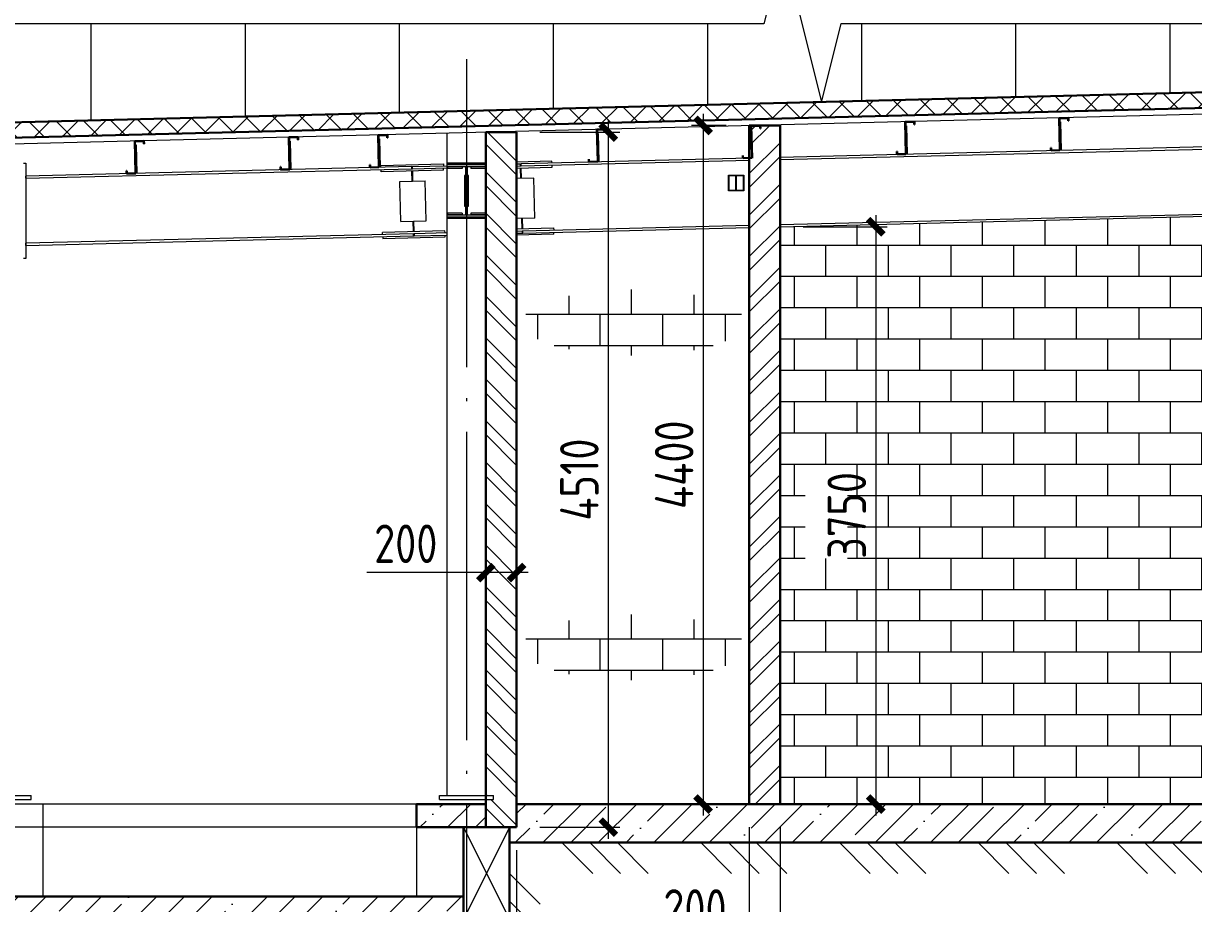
# Model space of a CAD drawing. Extents: x -965262 to 1142518, y -357520 to 71675.
# Drawn here: x 833572 to 841165, y -191375 to -185661 of the extents above; entities that cross this region are included whole.
import ezdxf

# ---------------------------------------------------------------- set-up
doc = ezdxf.new("R2010")
doc.units = 0
doc.header["$LTSCALE"] = 10
doc.linetypes.add('DOTE', pattern=[2.4200000000000004, 2, -0.2, 0.02, -0.2])
doc.layers.get('0').update_dxf_attribs({"linetype": 'CONTINUOUS', "lineweight": 30})
doc.layers.get('Defpoints').update_dxf_attribs({"linetype": 'CONTINUOUS'})
doc.layers.add('DOTE', color=7, linetype='DOTE', lineweight=9)
doc.styles.add('ГОСТ 2м', font='isocpeur.ttf', dxfattribs={"width": 0.8, "height": 250})
doc.dimstyles.new('ГОСТ 2м', dxfattribs={"dimtxt": 250, "dimasz": 100, "dimexe": 75, "dimexo": 150, "dimgap": 62.5, "dimtad": 1, "dimdec": 0, "dimtxsty": 'ГОСТ 2м', "dimblk": 'ARCHTICK', "dimcen": 150, "dimdle": 75, "dimclrd": 256, "dimclre": 256, "dimclrt": 256, "dimadec": 0, "dimazin": 0, "dimtfac": 1, "dimtdec": 0, "dimtmove": 0, "dimatfit": 3, "dimldrblk": 'OBLIQUE', "dimfxl": 1, "dimlwd": 15, "dimlwe": 15, "dimarcsym": 0})

# ---------------------------------------------------------------- blocks, each defined once
blk = doc.blocks.new('103')
at = {"lineweight": 15}
for p, q in [((214910.0361944875, 151795.5539621303), (214916.0344034373, 151795.7005547437)), ((214914.5561334018, 151610.6091861775), (214910.0361944875, 151795.5539621303)), ((214916.0344034373, 151795.7005547437), (214920.5543423516, 151610.755778791)), ((215909.7328478217, 151820.2105807106), (215915.7310567715, 151820.357173324)), ((215914.252786736, 151635.2658047578), (215909.7328478217, 151820.2105807106)), ((215915.7310567715, 151820.357173324), (215920.2509956858, 151635.4123973713)), ((211491.10038178, 151710.2286820604), (211497.0985907298, 151710.3752746738)), ((211495.6203206943, 151525.2839061077), (211491.10038178, 151710.2286820604)), ((211497.0985907298, 151710.3752746738), (211501.6185296441, 151525.4304987211)), ((211936.9947006134, 151543.2528892878), (211936.9947006134, 151748.7206636268)), ((212186.9947006134, 151543.2528892878), (212186.9947006134, 151755.0104170048)), ((212910.6442349372, 151746.2407581951), (212916.642443887, 151746.3873508085)), ((212915.1641738513, 151561.2959822423), (212910.6442349372, 151746.2407581951)), ((212916.642443887, 151746.3873508085), (212921.1623828013, 151561.4425748558)), ((209911.5816171123, 151671.2712727392), (209917.5798260621, 151671.4178653527)), ((209916.1015560264, 151486.3264967865), (209911.5816171123, 151671.2712727392)), ((209917.5798260621, 151671.4178653527), (209922.0997649762, 151486.4730893999)), ((210911.2766988894, 151695.9278525585), (210917.2749078393, 151696.0744451719)), ((210915.7966378038, 151510.9830766058), (210911.2766988894, 151695.9278525585)), ((210917.2749078393, 151696.0744451719), (210921.7948467536, 151511.1296692192)), ((217582.1401515189, 151676.401398286), (214096.9947006132, 151590.4434211404)), ((214096.9947006131, 151576.4391635628), (217582.4853439466, 151662.4056545692)), ((209186.9947006137, 151553.6439204747), (209201.9947006137, 151553.6439204747)), ((209201.9947006137, 151553.6439204747), (209201.9947006137, 150933.6439204747)), ((212184.4947006134, 151552.2528892878), (211939.4947006134, 151552.2528892878)), ((211939.4947006134, 151552.2528892878), (211939.4947006134, 151543.2528892878)), ((212184.4947006134, 151552.2528892878), (212184.4947006134, 151543.2528892878)), ((212616.5298464624, 151565.9327367608), (212386.9947006132, 151560.271458889)), ((213896.9947006133, 151585.5106010698), (212416.8865620401, 151549.0050654068)), ((212417.2317544676, 151535.00932169), (213896.9947006133, 151571.5063434923)), ((212616.825725686, 151553.9363850034), (212616.5298464624, 151565.9327367608)), ((211707.1275119053, 151530.4991928828), (209201.9947006134, 151468.7123458277)), ((209201.9947006134, 151454.7080882502), (211707.4727043328, 151516.503449166)), ((211506.8924690357, 151537.5642250454), (211911.7693085356, 151547.5501480454)), ((211507.1883482593, 151525.5678732881), (211506.8924690357, 151537.5642250454)), ((211507.8787008054, 151497.5763850574), (211507.5335083778, 151511.5721287742)), ((211912.7555403053, 151507.5623080574), (211507.8787008054, 151497.5763850574)), ((211707.1275119053, 151530.4991928847), (211712.126251139, 151530.6224822908)), ((211707.4727043328, 151516.503449166), (211707.1275119053, 151530.4991928828)), ((211707.4727043328, 151516.5034491678), (211712.4714435665, 151516.6267385739)), ((211709.4698890923, 151435.5280748061), (211707.8178967603, 151502.5077054509)), ((211712.126251139, 151530.6224822887), (211936.9947006134, 151536.1686602928)), ((211712.4714435665, 151516.6267385719), (211712.126251139, 151530.6224822887)), ((211712.4714435665, 151516.6267385719), (211936.9947006134, 151522.1644027153)), ((211714.468628326, 151435.6513642122), (211712.816635994, 151502.6309948571)), ((211911.7693085356, 151547.5501480454), (211912.0651877592, 151535.5537962881)), ((211912.7555403053, 151507.5623080574), (211912.4103478775, 151521.5580517743)), ((211936.9947006134, 151529.2528892878), (211936.9947006134, 151543.2528892878)), ((211936.9947006134, 151543.2528892878), (212186.9947006134, 151543.2528892878)), ((211936.9947006134, 151217.2528892878), (211936.9947006134, 151529.2528892878)), ((212057.4947006134, 151529.2528892878), (211936.9947006134, 151529.2528892878)), ((212184.4947006134, 151543.2528892878), (211939.4947006134, 151543.2528892878)), ((212034.4947006134, 151529.2528892878), (211939.4947006134, 151529.2528892878)), ((211939.4947006134, 151529.2528892878), (211939.4947006134, 151517.2528892878)), ((212034.4947006134, 151517.2528892878), (211939.4947006134, 151517.2528892878)), ((212034.4947006134, 151529.2528892878), (212034.4947006134, 151517.2528892878)), ((212057.4947006134, 151217.2528892878), (212057.4947006134, 151529.2528892878)), ((212186.9947006134, 151529.2528892878), (212066.4947006134, 151529.2528892878)), ((212066.4947006134, 151529.2528892878), (212066.4947006134, 151217.2528892878)), ((212184.4947006134, 151529.2528892878), (212089.4947006134, 151529.2528892878)), ((212089.4947006134, 151529.2528892878), (212089.4947006134, 151517.2528892878)), ((212184.4947006134, 151517.2528892878), (212089.4947006134, 151517.2528892878)), ((212184.4947006134, 151529.2528892878), (212184.4947006134, 151517.2528892878)), ((212186.9947006134, 151543.2528892878), (212186.9947006134, 151529.2528892878)), ((212186.9947006134, 151217.2528892878), (212186.9947006134, 151529.2528892878)), ((212386.9947006132, 151548.2678095368), (212411.8880542188, 151548.8817817082)), ((212386.9947006133, 151534.2635519593), (212412.2332466464, 151534.8860379914)), ((212386.9947006131, 151520.2592943818), (212617.51614285, 151525.9448983667)), ((212411.8880542188, 151548.8817817083), (212416.8865620401, 151549.0050654068)), ((212412.2332466464, 151534.8860379914), (212411.8880542188, 151548.8817817082)), ((212412.2332466464, 151534.8860379915), (212417.2317544676, 151535.00932169)), ((212414.2304314056, 151453.9106636297), (212412.5784390739, 151520.8902942747)), ((212417.2317544676, 151535.00932169), (212416.8865620401, 151549.0050654068)), ((212419.2289392271, 151454.0339473282), (212417.5769468953, 151521.0135779732)), ((212617.51614285, 151525.9448983667), (212617.1709504225, 151539.9406420835)), ((209201.9947006134, 151454.7080882502), (209201.9947006134, 151468.7123458277)), ((211629.4942238731, 151433.5555469734), (211794.444047373, 151437.6238859734)), ((211635.9049403847, 151173.6345922317), (211629.4942238731, 151433.5555469734)), ((211800.8547638848, 151177.7029312317), (211794.444047373, 151437.6238859734)), ((212057.4947006134, 151473.2528892878), (212048.4947006134, 151473.2528892878)), ((212048.4947006134, 151473.2528892878), (212048.4947006134, 151273.2528892878)), ((212075.4947006134, 151473.2528892878), (212066.4947006134, 151473.2528892878)), ((212075.4947006134, 151273.2528892878), (212075.4947006134, 151473.2528892878)), ((212499.204604446, 151456.0064751609), (212386.9947006133, 151453.2389188322)), ((212505.6153209575, 151196.0855204194), (212499.204604446, 151456.0064751609)), ((213761.9947006134, 151374.0263690366), (213761.9947006134, 151474.0263690366)), ((213761.9947006134, 151474.0263690366), (213861.9947006134, 151474.0263690366)), ((213858.7947006135, 151470.8263690366), (213765.1947006134, 151470.8263690366)), ((213765.1947006134, 151470.8263690366), (213765.1947006134, 151377.2263690367)), ((213809.4704403118, 151377.2263690367), (213809.4704403118, 151470.8263690366)), ((213814.5189401302, 151377.2263690367), (213814.5189401302, 151470.8263690366)), ((213858.7947006135, 151377.2263690367), (213858.7947006135, 151470.8263690366)), ((213861.9947006134, 151474.0263690366), (213861.9947006134, 151374.0263690366)), ((213861.9947006134, 151374.0263690366), (213761.9947006134, 151374.0263690366)), ((213765.1947006134, 151377.2263690367), (213858.7947006135, 151377.2263690367)), ((212048.4947006134, 151273.2528892878), (212057.4947006134, 151273.2528892878)), ((212066.4947006134, 151273.2528892878), (212075.4947006134, 151273.2528892878)), ((211635.9049403847, 151173.6345922317), (211800.8547638848, 151177.7029312317)), ((211717.5325979355, 151108.6274894195), (211715.8806056038, 151175.6071200644)), ((211722.5313371692, 151108.7507788256), (211720.8793448375, 151175.7304094706)), ((211936.9947006134, 151203.2528892878), (211936.9947006134, 151217.2528892878)), ((211936.9947006134, 151217.2528892878), (212057.4947006134, 151217.2528892878)), ((211936.9947006134, 147447.6187668285), (211936.9947006134, 151203.2528892878)), ((211936.9947006134, 151203.2528892878), (212186.9947006134, 151203.2528892878)), ((212034.4947006134, 151229.2528892878), (211939.4947006134, 151229.2528892878)), ((211939.4947006134, 151229.2528892878), (211939.4947006134, 151217.2528892878)), ((212034.4947006134, 151217.2528892878), (211939.4947006134, 151217.2528892878)), ((212184.4947006134, 151203.2528892878), (211939.4947006134, 151203.2528892878)), ((211939.4947006134, 151203.2528892878), (211939.4947006134, 151194.2528892878)), ((212184.4947006134, 151194.2528892878), (211939.4947006134, 151194.2528892878)), ((212034.4947006134, 151229.2528892878), (212034.4947006134, 151217.2528892878)), ((212066.4947006134, 151217.2528892878), (212186.9947006134, 151217.2528892878)), ((212184.4947006134, 151229.2528892878), (212089.4947006134, 151229.2528892878)), ((212089.4947006134, 151229.2528892878), (212089.4947006134, 151217.2528892878)), ((212184.4947006134, 151217.2528892878), (212089.4947006134, 151217.2528892878)), ((212184.4947006134, 151229.2528892878), (212184.4947006134, 151217.2528892878)), ((212184.4947006134, 151203.2528892878), (212184.4947006134, 151194.2528892878)), ((212186.9947006134, 151217.2528892878), (212186.9947006134, 151203.2528892878)), ((212186.9947006134, 147447.6187668285), (212186.9947006134, 151203.2528892878)), ((212505.6153209575, 151196.0855204194), (212386.9947006133, 151193.1598495352)), ((212422.2931402491, 151127.0100782432), (212420.6411479171, 151193.9897088881)), ((212427.2916480706, 151127.1333619418), (212425.6396557386, 151194.1129925866)), ((214096.9947006132, 151154.3108280115), (217592.8904299769, 151240.5339511039)), ((214096.9947006131, 151140.306570434), (217593.2356224044, 151226.538207387)), ((211922.4702414805, 151113.682092026), (211517.5934019806, 151103.696169026)), ((211517.9385944081, 151089.7004253091), (211517.5934019806, 151103.696169026)), ((211936.9947006134, 151100.036067164), (211722.876529597, 151094.7550351067)), ((211922.815433908, 151099.6863483092), (211922.4702414805, 151113.682092026)), ((212386.9947006133, 151126.1394739858), (212627.2308440255, 151132.0646823352)), ((212386.9947006132, 151112.1352164079), (212422.6383326766, 151113.0143345261)), ((212386.9947006133, 151098.1309588304), (212422.9835251041, 151099.0185908093)), ((212422.6383326766, 151113.0143345264), (212427.6368404981, 151113.1376182249)), ((212422.6383326766, 151113.0143345261), (212422.9835251041, 151099.0185908093)), ((212422.9835251041, 151099.0185908094), (212427.9820329256, 151099.141874508)), ((212427.6368404981, 151113.1376182247), (213896.9947006133, 151149.378007941)), ((212427.9820329256, 151099.1418745079), (212427.6368404981, 151113.1376182247)), ((212427.9820329256, 151099.1418745079), (213896.9947006133, 151135.3737503634)), ((212627.2308440255, 151132.0646823352), (212627.576036453, 151118.0689386184)), ((212628.2170757952, 151092.0768423473), (212627.9211965716, 151104.0731941046)), ((211717.877790363, 151094.6317457007), (209201.9947006134, 151032.5797526989)), ((209201.9947006134, 151018.5754951214), (211718.2229827908, 151080.6360019838)), ((209201.9947006134, 151018.5754951214), (209201.9947006134, 151032.5797526989)), ((211518.2838191448, 151075.7046823893), (211518.5796983684, 151063.708330632)), ((211518.5796983684, 151063.708330632), (211923.4565378684, 151073.6942536319)), ((211717.877790363, 151094.6317457026), (211722.8765295967, 151094.7550351088)), ((211718.2229827908, 151080.6360019838), (211717.877790363, 151094.6317457007)), ((211718.2229827906, 151080.6360019859), (211723.2217220245, 151080.759291392)), ((211722.876529597, 151094.7550351067), (211723.2217220245, 151080.7592913898)), ((211723.2217220245, 151080.7592913898), (211936.9947006134, 151086.0318095864)), ((211923.4565378684, 151073.6942536319), (211923.1606586447, 151085.6906053892)), ((212628.2170757952, 151092.0768423473), (212386.9947006133, 151086.1273094784)), ((209201.9947006137, 150933.6439204747), (209186.9947006137, 150933.6439204747)), ((208886.9947006134, 147447.6187667483), (209236.9947006134, 147447.6187667483)), ((208886.9947006134, 147422.6187667483), (209236.9947006134, 147422.6187667483)), ((209236.9947006134, 147422.6187667483), (209236.9947006134, 147447.6187667483)), ((211886.9947006134, 147422.6187668285), (211886.9947006134, 147447.6187668285)), ((211886.9947006134, 147447.6187668285), (212236.9947006134, 147447.6187668285)), ((211886.9947006134, 147422.6187668285), (212236.9947006134, 147422.6187668285)), ((212236.9947006134, 147422.6187668285), (212236.9947006134, 147447.6187668285))]:
    blk.add_line(p, q, dxfattribs=at)
blk = doc.blocks.new('_ArchTick')
at = {"color": 0, "linetype": 'ByBlock', "lineweight": 0, "const_width": 0.4}
blk.add_lwpolyline([(-0.5, -0.5), (0.5, 0.5)], dxfattribs=at)
blk = doc.blocks.new('*D591')
at = {"lineweight": 15, "transparency": 16777216}
for p, q in [((839102.320178088, -186906.1813426201), (839102.320178088, -190803.8691463453)), ((838632.120990175, -186981.1813426201), (839177.320178088, -186981.1813426201)), ((838632.120990176, -190728.8691463453), (839177.320178088, -190728.8691463453))]:
    blk.add_line(p, q, dxfattribs=at)
at = {"layer": 'Defpoints', "color": 0, "lineweight": 15, "transparency": 16777216}
for p in [(838482.120990175, -186981.1813426201), (838482.120990176, -190728.8691463453), (839102.320178088, -190728.8691463453)]:
    blk.add_point(p, dxfattribs=at)
at = {"lineweight": 15, "transparency": 16777216, "xscale": 100, "yscale": 100, "zscale": 100}
for p, rotation in [((839102.320178088, -186981.1813426201), 90), ((839102.320178088, -190728.8691463453), 270)]:
    blk.add_blockref('_ArchTick', p, dxfattribs=dict(at, rotation=rotation))
at = {"lineweight": 15, "transparency": 16777216, "insert": (838914.820178088, -188855.0252444826), "char_height": 250, "attachment_point": 5, "rotation": 90, "style": 'ГОСТ 2м'}
blk.add_mtext('3750', dxfattribs=at)
blk = doc.blocks.new('_Oblique')
at = {"color": 0, "linetype": 'ByBlock', "lineweight": -2}
blk.add_line((-0.5, -0.5), (0.5, 0.5), dxfattribs=at)
blk = doc.blocks.new('*D617')
at = {"lineweight": 15, "transparency": 16777216}
for p, q in [((837982.0782664248, -186248.4555829437), (837982.0782664248, -190803.8691463453)), ((838132.120990175, -186323.4555829437), (837907.0782664248, -186323.4555829437)), ((838132.120990175, -190728.8691463453), (837907.0782664248, -190728.8691463453))]:
    blk.add_line(p, q, dxfattribs=at)
at = {"layer": 'Defpoints', "color": 0, "lineweight": 15, "transparency": 16777216}
for p in [(838282.120990175, -186323.4555829437), (837982.0782664248, -190728.8691463453), (838282.120990175, -190728.8691463453)]:
    blk.add_point(p, dxfattribs=at)
at = {"lineweight": 15, "transparency": 16777216, "xscale": 100, "yscale": 100, "zscale": 100}
for p, rotation in [((837982.0782664248, -186323.4555829437), 90), ((837982.0782664248, -190728.8691463453), 270)]:
    blk.add_blockref('_ArchTick', p, dxfattribs=dict(at, rotation=rotation))
at = {"lineweight": 15, "transparency": 16777216, "insert": (837794.5782664248, -188526.1623646444), "char_height": 250, "attachment_point": 5, "rotation": 90, "style": 'ГОСТ 2м'}
blk.add_mtext('4400', dxfattribs=at)
blk = doc.blocks.new('*D618')
at = {"lineweight": 15, "transparency": 16777216}
for p, q in [((837366.855204779, -186291.477496049), (837366.855204779, -190953.8691463453)), ((836922.120990175, -186366.477496049), (837441.855204779, -186366.477496049)), ((836922.120990176, -190878.8691463453), (837441.855204779, -190878.8691463453))]:
    blk.add_line(p, q, dxfattribs=at)
at = {"layer": 'Defpoints', "color": 0, "lineweight": 15, "transparency": 16777216}
for p in [(836772.120990175, -186366.477496049), (836772.120990176, -190878.8691463453), (837366.855204779, -190878.8691463453)]:
    blk.add_point(p, dxfattribs=at)
at = {"lineweight": 15, "transparency": 16777216, "xscale": 100, "yscale": 100, "zscale": 100}
for p, rotation in [((837366.855204779, -186366.477496049), 90), ((837366.855204779, -190878.8691463453), 270)]:
    blk.add_blockref('_ArchTick', p, dxfattribs=dict(at, rotation=rotation))
at = {"lineweight": 15, "transparency": 16777216, "insert": (837179.355204779, -188622.673321197), "char_height": 250, "attachment_point": 5, "rotation": 90, "style": 'ГОСТ 2м'}
blk.add_mtext('4510', dxfattribs=at)
blk = doc.blocks.new('*D619')
at = {"lineweight": 15, "transparency": 16777216}
for p, q in [((836572.1209901755, -189076.7035016203), (836572.1209901755, -189151.7035016203)), ((836572.1209901755, -189226.7035016203), (835800.5836074904, -189226.7035016203)), ((836847.1209901755, -189226.7035016203), (836572.1209901755, -189226.7035016203)), ((836772.1209901755, -189376.7035016202), (836772.1209901755, -189301.7035016203))]:
    blk.add_line(p, q, dxfattribs=at)
at = {"layer": 'Defpoints', "color": 0, "lineweight": 15, "transparency": 16777216}
for p in [(836572.1209901755, -189226.7035016203), (836572.1209901755, -189226.7035016203), (836772.1209901755, -189226.7035016202)]:
    blk.add_point(p, dxfattribs=at)
at = {"lineweight": 15, "transparency": 16777216, "xscale": 100, "yscale": 100, "zscale": 100, "rotation": 180}
blk.add_blockref('_ArchTick', (836572.1209901755, -189226.7035016203), dxfattribs=at)
at = {"lineweight": 15, "transparency": 16777216, "xscale": 100, "yscale": 100, "zscale": 100}
blk.add_blockref('_ArchTick', (836772.1209901755, -189226.7035016203), dxfattribs=at)
at = {"lineweight": 15, "transparency": 16777216, "insert": (836053.0836074904, -189039.2035016203), "char_height": 250, "attachment_point": 5, "style": 'ГОСТ 2м'}
blk.add_mtext('200', dxfattribs=at)
blk = doc.blocks.new('*D620')
at = {"lineweight": 15, "transparency": 16777216}
for p, q in [((838282.1209901755, -190878.8691463453), (838282.1209901755, -192067.6146479337)), ((836772.120990176, -191028.8691463453), (836772.120990176, -192067.6146479337)), ((836697.120990176, -191992.6146479337), (838357.1209901755, -191992.6146479337))]:
    blk.add_line(p, q, dxfattribs=at)
at = {"layer": 'Defpoints', "color": 0, "lineweight": 15, "transparency": 16777216}
for p in [(838282.1209901755, -190728.8691463453), (836772.120990176, -190878.8691463453), (838282.1209901755, -191992.6146479337)]:
    blk.add_point(p, dxfattribs=at)
at = {"lineweight": 15, "transparency": 16777216, "xscale": 100, "yscale": 100, "zscale": 100, "rotation": 180}
blk.add_blockref('_ArchTick', (836772.120990176, -191992.6146479337), dxfattribs=at)
at = {"lineweight": 15, "transparency": 16777216, "xscale": 100, "yscale": 100, "zscale": 100}
blk.add_blockref('_ArchTick', (838282.1209901755, -191992.6146479337), dxfattribs=at)
at = {"lineweight": 15, "transparency": 16777216, "insert": (837527.1209901758, -191805.1146479337), "char_height": 250, "attachment_point": 5, "style": 'ГОСТ 2м'}
blk.add_mtext('1510', dxfattribs=at)
blk = doc.blocks.new('*D592')
at = {"lineweight": 15, "transparency": 16777216}
for p, q in [((838282.1209901755, -190878.8691463453), (838282.1209901755, -191669.3276339913)), ((838482.120990176, -190878.8691463453), (838482.120990176, -191669.3276339913)), ((838282.1209901755, -191594.3276339913), (837677.1209901755, -191594.3276339913)), ((838557.120990176, -191594.3276339913), (838282.1209901755, -191594.3276339913))]:
    blk.add_line(p, q, dxfattribs=at)
at = {"layer": 'Defpoints', "color": 0, "lineweight": 15, "transparency": 16777216}
for p in [(838282.1209901755, -190728.8691463453), (838482.120990176, -190728.8691463453), (838282.1209901755, -191594.3276339913)]:
    blk.add_point(p, dxfattribs=at)
at = {"lineweight": 15, "transparency": 16777216, "xscale": 100, "yscale": 100, "zscale": 100, "rotation": 180}
blk.add_blockref('_ArchTick', (838282.1209901755, -191594.3276339913), dxfattribs=at)
at = {"lineweight": 15, "transparency": 16777216, "xscale": 100, "yscale": 100, "zscale": 100}
blk.add_blockref('_ArchTick', (838482.120990176, -191594.3276339913), dxfattribs=at)
at = {"lineweight": 15, "transparency": 16777216, "insert": (837929.6209901755, -191406.8276339913), "char_height": 250, "attachment_point": 5, "style": 'ГОСТ 2м'}
blk.add_mtext('200', dxfattribs=at)
blk = doc.blocks.new('*D621')
at = {"lineweight": 15, "transparency": 16777216}
for p, q in [((838482.120990176, -190878.8691463453), (838482.120990176, -191669.3276339913)), ((848447.1209901748, -191444.3276339913), (848447.1209901748, -191519.3276339913)), ((838407.120990176, -191594.3276339913), (848522.1209901748, -191594.3276339913))]:
    blk.add_line(p, q, dxfattribs=at)
at = {"layer": 'Defpoints', "color": 0, "lineweight": 15, "transparency": 16777216}
for p in [(838482.120990176, -190728.8691463453), (848447.1209901748, -191594.3276339913), (848447.1209901748, -191594.3276339913)]:
    blk.add_point(p, dxfattribs=at)
at = {"lineweight": 15, "transparency": 16777216, "xscale": 100, "yscale": 100, "zscale": 100, "rotation": 180}
blk.add_blockref('_ArchTick', (838482.120990176, -191594.3276339913), dxfattribs=at)
at = {"lineweight": 15, "transparency": 16777216, "xscale": 100, "yscale": 100, "zscale": 100}
blk.add_blockref('_ArchTick', (848447.1209901748, -191594.3276339913), dxfattribs=at)
at = {"lineweight": 15, "transparency": 16777216, "insert": (843464.6209901754, -191406.8276339913), "char_height": 250, "attachment_point": 5, "style": 'ГОСТ 2м'}
blk.add_mtext('9965', dxfattribs=at)

msp = doc.modelspace()

# ---------------------------------------------------------------- hatches: boundary and pattern name
at = {"lineweight": 15}
h = msp.add_hatch(dxfattribs=at)
h.set_pattern_fill('AR-B816', color=4, style=0)
h.set_pattern_definition([(0, (2137836.543260588, -241151.2792112911), (0, 203.2), []), (90, (2137836.543260588, -241151.2792112911), (-203.2, 203.2), [203.2, -203.2])])
h.paths.add_polyline_path([(850472.1209901746, -190728.8691463455), (850472.120990175, -183778.8691463453), (848572.1209901753, -183778.8691463453), (848572.1209901753, -185924.5250325974), (848768.5998425076, -185919.5818184967), (848772.1209901746, -186059.5375312032), (848772.120990175, -186062.0534325545), (848772.1209901755, -190728.8691463453)])
h.paths.add_polyline_path([(842572.1209901753, -190728.8691463453), (842572.1209901753, -186880.3055897589), (848322.1209901753, -186738.4865951203), (848322.1209901755, -190728.8691463453)])
h.paths.add_polyline_path([(838482.120990176, -190728.8691463453), (838482.120990175, -186981.1813426201), (842322.1209901753, -186886.4711972374), (842322.1209901753, -190728.8691463453)])
h.paths.add_polyline_path([(848572.1209901753, -190728.8691463453), (848572.120990175, -190578.8691463453), (848592.120990175, -190578.8691463453), (848592.120990175, -190576.5691463932), (848574.4209901269, -190576.5691463932), (848574.4209901269, -190531.1691462972), (848669.8209902227, -190531.1691462972), (848669.8209902227, -190576.5691463932), (848652.120990175, -190576.5691463932), (848652.120990175, -190578.8691463453), (848672.120990175, -190578.8691463453), (848672.120990175, -190728.8691463453)])
h.paths.add_polyline_path([(848572.120990175, -190528.8691463453), (848572.120990175, -189578.8691463453), (848592.120990175, -189578.8691463453), (848592.120990175, -189576.5691463932), (848574.4209901269, -189576.5691463932), (848574.4209901269, -189531.1691462972), (848669.8209902227, -189531.1691462972), (848669.8209902227, -189576.5691463932), (848652.120990175, -189576.5691463932), (848652.120990175, -189578.8691463453), (848672.120990175, -189578.8691463453), (848672.120990175, -190528.8691463453)])
h.paths.add_polyline_path([(848572.120990175, -189528.8691463453), (848572.120990175, -188578.8691463453), (848592.120990175, -188578.8691463453), (848592.120990175, -188576.5691463932), (848574.4209901269, -188576.5691463932), (848574.4209901269, -188531.1691462972), (848669.8209902227, -188531.1691462972), (848669.8209902227, -188576.5691463932), (848652.120990175, -188576.5691463932), (848652.120990175, -188578.8691463453), (848672.120990175, -188578.8691463453), (848672.120990175, -189528.8691463453)])
h.paths.add_polyline_path([(848572.120990175, -188528.8691463453), (848572.120990175, -187578.8691463453), (848592.120990175, -187578.8691463453), (848592.120990175, -187576.5691463932), (848574.4209901269, -187576.5691463932), (848574.4209901269, -187531.1691462972), (848669.8209902227, -187531.1691462972), (848669.8209902227, -187576.5691463932), (848652.120990175, -187576.5691463932), (848652.120990175, -187578.8691463453), (848672.120990175, -187578.8691463453), (848672.120990175, -188528.8691463453)])
h.paths.add_polyline_path([(848572.120990175, -187528.8691463453), (848572.120990175, -187178.8691463453), (848592.120990175, -187178.8691463453), (848592.120990175, -187176.5691463932), (848574.4209901269, -187176.5691463932), (848574.4209901269, -187131.1691462972), (848669.8209902227, -187131.1691462972), (848669.8209902227, -187176.5691463932), (848652.120990175, -187176.5691463932), (848652.120990175, -187178.8691463453), (848672.120990175, -187178.8691463453), (848672.120990175, -187528.8691463453)])
h.paths.add_polyline_path([(848572.120990175, -187128.8691463453), (848572.120990175, -186578.8691463453), (848592.120990175, -186578.8691463453), (848592.120990175, -186576.5691463932), (848574.4209901269, -186576.5691463932), (848574.4209901269, -186531.1691462972), (848669.8209902227, -186531.1691462972), (848669.8209902227, -186576.5691463932), (848652.120990175, -186576.5691463932), (848652.120990175, -186578.8691463453), (848672.120990175, -186578.8691463453), (848672.120990175, -187128.8691463453)])
h.paths.add_polyline_path([(848572.120990175, -186528.8691463453), (848572.120990175, -186178.8691463453), (848592.120990175, -186178.8691463453), (848592.120990175, -186176.5691463932), (848574.4209901269, -186176.5691463932), (848574.4209901269, -186131.1691462972), (848669.8209902227, -186131.1691462972), (848669.8209902227, -186176.5691463932), (848652.120990175, -186176.5691463932), (848652.120990175, -186178.8691463453), (848672.120990175, -186178.8691463453), (848672.120990175, -186528.8691463453)])
h.paths.add_polyline_path([(848572.120990175, -186128.8691463453), (848572.1209901753, -186064.5693339057), (848672.120990175, -186062.0534325545), (848672.120990175, -186128.8691463453)])
h.paths.add_polyline_path([(849062.1209901748, -190728.8691463452), (850072.1209901746, -190728.8691463452), (850072.1209901746, -188628.8691463453), (849062.1209901748, -188628.8691463453)], flags=16)
h.paths.add_polyline_path([(838644.5327168356, -189134.586021352), (838919.6143393202, -189134.586021352), (838919.6143393202, -188576.4500746854), (838644.5327168356, -188576.4500746854)], flags=0)
h.paths.add_polyline_path([(847788.2458768955, -189011.657903487), (848081.1836019258, -189011.657903487), (848081.1836019258, -188457.5247254003), (847788.2458768955, -188457.5247254003)], flags=0)
h.paths.add_polyline_path([(850020.4472427121, -187524.0140867274), (850309.6340893337, -187524.0140867274), (850309.6340893337, -186968.1644525133), (850020.4472427121, -186968.1644525133)], flags=0)
h.paths.add_polyline_path([(839202.320178088, -189197.5252444829), (839202.320178088, -188512.5252444829), (838602.320178088, -188512.5252444829), (838602.320178088, -189197.5252444829)], flags=24)
h.paths.add_polyline_path([(848211.3196731752, -189076.177870733), (848211.3196731752, -188391.177870733), (847611.3196731752, -188391.177870733), (847611.3196731752, -189076.177870733)], flags=24)
h.paths.add_polyline_path([(850356.0143988363, -187596.3691463455), (850356.0143988363, -186911.3691463455), (849756.0143988363, -186911.3691463455), (849756.0143988363, -187596.3691463455)], flags=24)
h = msp.add_hatch(dxfattribs=at)
h.set_pattern_fill('ANSI37', color=30, scale=40, style=0)
h.set_pattern_definition([(45, (832506.9735547293, -197592.3276571807), (-89.80256121069152, 89.80256121069154), []), (135, (832506.9735547293, -197592.3276571807), (-89.80256121069154, -89.80256121069152), [])])
h.paths.add_polyline_path([(839665.7763813029, -186248.6315207457), (839665.7763813029, -186148.5998769543), (836768.5998425079, -186221.4899806405), (836771.1149479845, -186321.4583468592)], flags=17)
h.paths.add_polyline_path([(839665.7763813029, -186248.6315207457), (839665.7763813029, -186148.5998769543), (829887.1209901746, -186394.6212000689), (829889.6360956512, -186494.5895662875)])
h.paths.add_polyline_path([(836768.5998425079, -186221.4899806406), (848768.5998425079, -185919.5818184967), (848771.1149479842, -186019.5501847154), (836771.1149479842, -186321.4583468594)])
h = msp.add_hatch(dxfattribs=at)
h.set_pattern_fill('ANSI32', color=4, scale=20, style=0)
h.set_pattern_definition([(45, (844527.2120962159, -186048.5964058741), (-134.7038418160373, 134.7038418160373), []), (45, (844617.014696216, -186048.5964058741), (-134.7038418160373, 134.7038418160373), [])])
h.paths.add_polyline_path([(838282.1209901755, -190728.8691463453), (838482.120990175, -190728.8691463453), (838482.120990175, -186318.4237802413), (838282.2475052865, -186323.4523999485)])
h.paths.add_polyline_path([(838282.120990175, -186323.4555829437), (838482.120990175, -186323.4555829437), (838482.120990175, -186318.4237802413)])
h = msp.add_hatch(dxfattribs=at)
h.set_pattern_fill('ANSI32', color=4, scale=20, angle=90, style=0)
h.set_pattern_definition([(135, (844527.2120962159, -186048.5964058741), (-134.7038418160373, -134.7038418160373), []), (135, (844527.2120962159, -185958.7938058742), (-134.7038418160373, -134.7038418160373), [])])
h.paths.add_polyline_path([(836772.1209901755, -188628.8691463455), (836572.1209901753, -188628.8691463455), (836572.1209901753, -190673.8691462255), (836622.1209901753, -190673.8691462255), (836622.1209901753, -190698.8691462255), (836572.120990176, -190698.8691462255), (836572.120990176, -190878.8691463453), (836772.120990176, -190878.8691463453)])
h.paths.add_polyline_path([(836772.120990175, -186361.4456933468), (836572.120990175, -186366.4774960491), (836572.1209901755, -188628.8691463455), (836772.1209901755, -188628.8691463455)])
h.paths.add_polyline_path([(836572.120990175, -186366.4774960491), (836772.120990175, -186366.4774960491), (836772.120990175, -186361.4456933468)])
h = msp.add_hatch(dxfattribs=at)
h.set_pattern_fill('AR-B816', color=4)
h.set_pattern_definition([(0, (2137795.270758046, -240178.1833357298), (0, 203.2), []), (90, (2137795.270758046, -240178.1833357298), (-203.2, 203.2), [203.2, -203.2])])
edge = h.paths.add_edge_path()
edge.add_ellipse((837531.2607466017, -187602.7818616834), major_axis=(723.0677627399564, -4.427513106030627e-14), ratio=0.2952216589364852, start_angle=0, end_angle=360)
h.paths.add_polyline_path([(837745.3755346362, -191472.8599510424), (837292.2505346362, -191472.8599510424), (837292.2505346362, -191847.8599510424), (837745.3755346362, -191847.8599510424)], flags=9)
h = msp.add_hatch(dxfattribs=at)
h.set_pattern_fill('AR-B816', color=4)
h.set_pattern_definition([(0, (2137795.270758046, -242286.100177207), (0, 203.2), []), (90, (2137795.270758046, -242286.100177207), (-203.2, 203.2), [203.2, -203.2])])
edge = h.paths.add_edge_path()
edge.add_ellipse((837531.2607466017, -189710.6987031606), major_axis=(723.0677627399564, -4.427513106030627e-14), ratio=0.2952216589364852, start_angle=0, end_angle=360)
h.paths.add_polyline_path([(837745.3755346362, -193580.7767925196), (837292.2505346362, -193580.7767925196), (837292.2505346362, -193955.7767925196), (837745.3755346362, -193955.7767925196)], flags=9)
h = msp.add_hatch(dxfattribs=at)
h.set_pattern_fill('ANSI35', color=256, scale=40, style=0)
h.set_pattern_definition([(45, (817774.8966540124, -182488.0372228069), (-179.605122421383, 179.6051224213831), []), (45, (817954.5018540125, -182488.0372228069), (-179.605122421383, 179.6051224213831), [317.5, -63.5, 0, -63.5])])
h.paths.add_polyline_path([(853223.8133305635, -190728.8691463453), (852185.5971394482, -190728.8691463453), (852185.5971394482, -190978.8691463453), (853223.8133305635, -190978.8691463453)], flags=17)
h.paths.add_polyline_path([(830437.1209901753, -190728.8691463453), (830137.120990175, -190728.8691463453), (830137.120990175, -190828.8691463453), (830137.1209901753, -190878.8691463453), (830437.1209901753, -190878.8691463453)])
h.paths.add_polyline_path([(836447.1209901748, -190728.8691463453), (836122.1209901753, -190728.8691463453), (836122.1209901753, -190878.8691463453), (836447.1209901748, -190878.8691463453)])
h.paths.add_polyline_path([(836572.120990176, -190728.8691463453), (836447.1209901748, -190728.8691463453), (836447.1209901748, -190878.8691463453), (836572.120990176, -190878.8691463453)])
h.paths.add_polyline_path([(833447.1209901748, -191328.8691463452), (830447.1209901748, -191328.8691463452), (830447.1209901748, -191578.8691463453), (833447.1209901748, -191578.8691463453)])
h.paths.add_polyline_path([(836427.1209901755, -191478.8691463448), (836427.1209901755, -191328.8691463452), (833447.1209901748, -191328.8691463452), (833447.1209901748, -191578.8691463453), (836427.120990175, -191578.8691463453)])
h.paths.add_polyline_path([(842447.1209901748, -190728.8691463453), (836772.120990176, -190728.8691463453), (836772.120990176, -190878.8691463453), (836727.1209901753, -190878.8691463453), (836727.1209901753, -190978.8691463453), (842447.1209901748, -190978.8691463453)])
h.paths.add_polyline_path([(848447.1209901748, -190728.8691463453), (842447.1209901748, -190728.8691463453), (842447.1209901748, -190978.8691463453), (848447.1209901748, -190978.8691463453)])
h.paths.add_polyline_path([(853223.8133305635, -190728.8691463453), (848447.1209901748, -190728.8691463453), (848447.1209901748, -190978.8691463453), (853223.8133305635, -190978.8691463453)])
h = msp.add_hatch(dxfattribs=at)
h.set_pattern_fill('MCSHATCHBG', color=256, scale=40, angle=90, style=0, pattern_type=2)
h.set_pattern_definition([(135, (817774.8966540124, -182488.0372228069), (-449.9999271199941, -449.999927119994), []), (135, (817774.8966540124, -182308.0372228069), (-449.9999271199941, -449.999927119994), []), (135, (817774.8966540124, -183028.0372228069), (-449.9999271199941, -449.999927119994), [])])
h.paths.add_polyline_path([(852185.5971394482, -190978.8691463453), (852185.5971394482, -191178.8691463453)], flags=17)
h.paths.add_polyline_path([(828942.6568760232, -191728.8691463453), (828942.6568760232, -191528.8691463453), (830137.1209901753, -191528.8691463453), (830137.1209901753, -192278.657618096), (829937.1209901753, -192278.657618096), (829937.1209901753, -191728.8691463453)])
h.paths.add_polyline_path([(836727.1209901755, -190978.8691463452), (852185.5971394482, -190978.8691463452), (852185.5971394486, -191178.8691463453), (836927.120990175, -191178.8691463453), (836919.1804761852, -192278.657618096), (836227.1209901753, -192278.657618096), (836227.1209901753, -191778.8691463453), (830637.1209901755, -191778.8691463453), (830637.1209901755, -192278.657618096), (830437.1209901755, -192278.657618096), (830437.1209901755, -191578.8691463453), (836427.120990175, -191578.8691463441), (836427.120990175, -192078.8691463453), (836727.1209901755, -192078.8691463453), (836727.1209901755, -191178.8691463453)])

# ---------------------------------------------------------------- linework, layer by layer
at = {"color": 30, "lineweight": 15}
for p, q in [((834012.1209901753, -186290.8402693319, 8350.535095824747), (834012.1209901753, -185663.9377215282, 8350.535095824747)), ((835012.1209901753, -186265.6812558199, 8350.535095824747), (835012.1209901753, -185663.9377215282, 8350.535095824747)), ((836012.1209901753, -186240.522242308, 8350.535095824747), (836012.1209901753, -185663.9377215282, 8350.535095824747)), ((837012.1209901753, -186215.3632287959, 8350.535095824747), (837012.1209901753, -185663.9377215282, 8350.535095824747)), ((838012.1209901753, -186190.204215284, 8350.535095824747), (838012.1209901753, -185663.9377215282, 8350.535095824747)), ((839012.1209901753, -186165.045201772, 8350.535095824747), (839012.1209901753, -185663.9377215282, 8350.535095824747)), ((840012.1209901753, -186139.8861882599, 8350.535095824747), (840012.1209901753, -185663.9377215282, 8350.535095824747)), ((841012.120990175, -186114.727174748, 8350.535095824747), (841012.1209901753, -185663.9377215282, 8350.535095824747)), ((829890.642137842, -186534.5769127749, 6899.24516605563), (848772.120990175, -186059.5375312032, 6899.24516605563))]:
    msp.add_line(p, q, dxfattribs=at)
at = {"color": 30}
for p, q in [((829887.1209901748, -186394.6212000689, 6899.24516605563), (848768.5998425079, -185919.5818184967, 6899.24516605563)), ((829889.6360956517, -186494.5895662875, 6899.24516605563), (848771.1149479845, -186019.5501847154, 6899.24516605563))]:
    msp.add_line(p, q, dxfattribs=at)
at = {"color": 4}
for p, q in [((838282.120990175, -186323.4555829437, 8350.535095824747), (838282.1209901755, -190728.8691463453, 8350.535095824747)), ((838282.120990175, -186323.4555829437, 8350.535095824747), (838482.120990175, -186323.4555829436, 8350.535095824747)), ((838293.2603173121, -186325.7686414184, 8350.535095824747), (838353.2424068011, -186324.3027149169, 8350.535095824747)), ((838353.2424068011, -186324.3027149169, 8350.535095824747), (838353.7066168601, -186343.2970432552, 8350.535095824747)), ((838482.120990175, -186323.4555829436, 8350.535095824747), (838482.120990176, -190728.8691463453, 8350.535095824747)), ((836572.120990175, -186366.4774960491, 8350.535095824747), (836572.120990176, -190878.8691463453, 8350.535095824747)), ((836572.120990175, -186366.4774960491, 8350.535095824747), (836772.120990175, -186366.477496049, 8350.535095824747)), ((836772.120990175, -186366.477496049, 8350.535095824747), (836772.120990176, -190878.8691463453, 8350.535095824747)), ((838351.6819757882, -186325.9413286768, 8350.535095824747), (838294.8989310719, -186327.3290724315, 8350.535095824747)), ((838352.1070944739, -186343.3361346285, 8350.535095824747), (838351.6819757882, -186325.9413286768, 8350.535095824747)), ((838353.7066168601, -186343.2970432552, 8350.535095824747), (838352.1070944739, -186343.3361346285, 8350.535095824747)), ((836572.0890085013, -190878.8691463453, 8350.535095824747), (836772.089008501, -190878.8691463453, 8350.535095824747))]:
    msp.add_line(p, q, dxfattribs=at)
for p, q in [((839292.9562970873, -186301.1120394509, 8350.535095824747), (839352.9383865765, -186299.6461129492, 8350.535095824747)), ((839298.0479484696, -186509.4498302767, 8350.535095824747), (839292.9562970873, -186301.1120394509, 8350.535095824747)), ((839351.3779555636, -186301.2847267091, 8350.535095824747), (839294.594910847, -186302.672470464, 8350.535095824747)), ((839294.594910847, -186302.672470464, 8350.535095824747), (839299.6865622292, -186511.0102612899, 8350.535095824747)), ((839351.8030742488, -186318.679532661, 8350.535095824747), (839351.3779555636, -186301.2847267091, 8350.535095824747)), ((839353.4025966353, -186318.6404412875, 8350.535095824747), (839351.8030742488, -186318.679532661, 8350.535095824747)), ((839352.9383865765, -186299.6461129492, 8350.535095824747), (839353.4025966353, -186318.6404412875, 8350.535095824747)), ((840292.6529504214, -186276.4554208706, 8350.535095824747), (840352.6350399104, -186274.989494369, 8350.535095824747)), ((840297.7446018038, -186484.7932116963, 8350.535095824747), (840292.6529504214, -186276.4554208706, 8350.535095824747)), ((840351.0746088976, -186276.6281081288, 8350.535095824747), (840294.2915641812, -186278.0158518837, 8350.535095824747)), ((840294.2915641812, -186278.0158518837, 8350.535095824747), (840299.3832155636, -186486.3536427094, 8350.535095824747)), ((840351.4997275833, -186294.0229140805, 8350.535095824747), (840351.0746088976, -186276.6281081288, 8350.535095824747)), ((840353.0992499695, -186293.9838227072, 8350.535095824747), (840351.4997275833, -186294.0229140805, 8350.535095824747)), ((840352.6350399104, -186274.989494369, 8350.535095824747), (840353.0992499695, -186293.9838227072, 8350.535095824747)), ((835294.1936192303, -186400.6079388198, 8350.535095824747), (835354.1757087193, -186399.1420123182, 8350.535095824747)), ((835299.2852706127, -186608.9457296456, 8350.535095824747), (835294.1936192303, -186400.6079388198, 8350.535095824747)), ((835352.6152777064, -186400.780626078, 8350.535095824747), (835295.8322329901, -186402.1683698329, 8350.535095824747)), ((835353.0403963921, -186418.1754320298, 8350.535095824747), (835352.6152777064, -186400.780626078, 8350.535095824747)), ((835354.1757087193, -186399.1420123182, 8350.535095824747), (835354.6399187783, -186418.1363406564, 8350.535095824747)), ((835874.0204843797, -186386.4373195207, 8350.535095824747), (835934.002573869, -186384.9713930192, 8350.535095824747)), ((835879.1121357621, -186594.7751103466, 8350.535095824747), (835874.0204843797, -186386.4373195207, 8350.535095824747)), ((835932.4421428561, -186386.6100067791, 8350.535095824747), (835875.6590981395, -186387.9977505339, 8350.535095824747)), ((835875.6590981395, -186387.9977505339, 8350.535095824747), (835880.7507495217, -186596.3355413597, 8350.535095824747)), ((835932.8672615413, -186404.0048127308, 8350.535095824747), (835932.4421428561, -186386.6100067791, 8350.535095824747)), ((835934.002573869, -186384.9713930192, 8350.535095824747), (835934.4667839278, -186403.9657213575, 8350.535095824747)), ((837293.5643375369, -186350.4252433862, 8350.535095824747), (837353.5464270262, -186348.9593168845, 8350.535095824747)), ((837298.6559889193, -186558.7630342118, 8350.535095824747), (837293.5643375369, -186350.4252433862, 8350.535095824747)), ((837351.9859960133, -186350.5979306443, 8350.535095824747), (837295.2029512967, -186351.9856743993, 8350.535095824747)), ((837295.2029512967, -186351.9856743993, 8350.535095824747), (837300.2946026789, -186560.3234652251, 8350.535095824747)), ((837352.4111146985, -186367.9927365961, 8350.535095824747), (837351.9859960133, -186350.5979306443, 8350.535095824747)), ((837354.010637085, -186367.9536452227, 8350.535095824747), (837352.4111146985, -186367.9927365961, 8350.535095824747)), ((837353.5464270262, -186348.9593168845, 8350.535095824747), (837354.010637085, -186367.9536452227, 8350.535095824747)), ((838298.3519686945, -186534.1064322443, 8350.535095824747), (838293.2603173121, -186325.7686414184, 8350.535095824747)), ((838294.8989310719, -186327.3290724315, 8350.535095824747), (838299.9905824543, -186535.6668632574, 8350.535095824747)), ((834294.4976394565, -186425.2645407934, 6899.24516605563), (834354.4797289458, -186423.7986142918, 6899.24516605563)), ((834299.5892908389, -186633.6023316191, 6899.24516605563), (834294.4976394565, -186425.2645407934, 6899.24516605563)), ((834352.9192979329, -186425.4372280516, 6899.24516605563), (834296.1362532165, -186426.8249718065, 6899.24516605563)), ((834296.1362532165, -186426.8249718065, 6899.24516605563), (834301.2279045987, -186635.1627626322, 6899.24516605563)), ((834353.3444166183, -186442.8320340033, 6899.24516605563), (834352.9192979329, -186425.4372280516, 6899.24516605563)), ((834354.9439390048, -186442.79294263, 6899.24516605563), (834353.3444166183, -186442.8320340033, 6899.24516605563)), ((834354.4797289458, -186423.7986142918, 6899.24516605563), (834354.9439390048, -186442.79294263, 6899.24516605563)), ((835295.8322329901, -186402.1683698329, 8350.535095824747), (835300.9238843725, -186610.5061606587, 8350.535095824747)), ((835354.6399187783, -186418.1363406564, 8350.535095824747), (835353.0403963921, -186418.1754320298, 8350.535095824747)), ((835934.4667839278, -186403.9657213575, 8350.535095824747), (835932.8672615413, -186404.0048127308, 8350.535095824747)), ((840238.9369160153, -186468.8252408728, 8350.535095824747), (840240.536438402, -186468.7861494994, 8350.535095824747)), ((840239.4011260744, -186487.8195692111, 8350.535095824747), (840238.9369160153, -186468.8252408728, 8350.535095824747)), ((840240.536438402, -186468.7861494994, 8350.535095824747), (840240.9615570873, -186486.1809554512, 8350.535095824747)), ((837239.8483031311, -186542.7950633884, 8350.535095824747), (837241.4478255173, -186542.755972015, 8350.535095824747)), ((837240.3125131896, -186561.7893917266, 8350.535095824747), (837239.8483031311, -186542.7950633884, 8350.535095824747)), ((837241.4478255173, -186542.755972015, 8350.535095824747), (837241.872944203, -186560.1507779668, 8350.535095824747)), ((838239.544282906, -186518.1384614207, 8350.535095824747), (838241.1438052927, -186518.0993700473, 8350.535095824747)), ((838240.008492965, -186537.1327897591, 8350.535095824747), (838239.544282906, -186518.1384614207, 8350.535095824747)), ((838241.1438052927, -186518.0993700473, 8350.535095824747), (838241.5689239779, -186535.4941759991, 8350.535095824747)), ((838241.5689239779, -186535.4941759991, 8350.535095824747), (838298.3519686945, -186534.1064322443, 8350.535095824747)), ((839239.2402626814, -186493.4818594531, 8350.535095824747), (839240.8397850676, -186493.4427680798, 8350.535095824747)), ((839239.70447274, -186512.4761877914, 8350.535095824747), (839239.2402626814, -186493.4818594531, 8350.535095824747)), ((839240.8397850676, -186493.4427680798, 8350.535095824747), (839241.2649037533, -186510.8375740316, 8350.535095824747)), ((839241.2649037533, -186510.8375740316, 8350.535095824747), (839298.0479484696, -186509.4498302767, 8350.535095824747)), ((840240.9615570873, -186486.1809554512, 8350.535095824747), (840297.7446018038, -186484.7932116963, 8350.535095824747)), ((834240.7816050507, -186617.6343607956, 6899.24516605563), (834242.3811274371, -186617.5952694222, 6899.24516605563)), ((834241.2458151095, -186636.6286891339, 6899.24516605563), (834240.7816050507, -186617.6343607956, 6899.24516605563)), ((834242.3811274371, -186617.5952694222, 6899.24516605563), (834242.8062461226, -186634.990075374, 6899.24516605563)), ((835240.4775848242, -186592.977758822, 8350.535095824747), (835242.0771072109, -186592.9386674486, 8350.535095824747)), ((835240.9417948832, -186611.9720871603, 8350.535095824747), (835240.4775848242, -186592.977758822, 8350.535095824747)), ((835300.9238843725, -186610.5061606587, 8350.535095824747), (835240.9417948832, -186611.9720871603, 8350.535095824747)), ((835242.0771072109, -186592.9386674486, 8350.535095824747), (835242.5022258961, -186610.3334734004, 8350.535095824747)), ((835242.5022258961, -186610.3334734004, 8350.535095824747), (835299.2852706127, -186608.9457296456, 8350.535095824747)), ((835820.3044499739, -186578.807139523, 8350.535095824747), (835821.9039723601, -186578.7680481496, 8350.535095824747)), ((835820.7686600324, -186597.8014678614, 8350.535095824747), (835820.3044499739, -186578.807139523, 8350.535095824747)), ((835821.9039723601, -186578.7680481496, 8350.535095824747), (835822.3290910458, -186596.1628541014, 8350.535095824747)), ((835822.3290910458, -186596.1628541014, 8350.535095824747), (835879.1121357621, -186594.7751103466, 8350.535095824747)), ((837241.872944203, -186560.1507779668, 8350.535095824747), (837298.6559889193, -186558.7630342118, 8350.535095824747)), ((834301.2279045987, -186635.1627626322, 6899.24516605563), (834241.2458151095, -186636.6286891339, 6899.24516605563)), ((834242.8062461226, -186634.990075374, 6899.24516605563), (834299.5892908389, -186633.6023316191, 6899.24516605563)), ((836122.1209901753, -190728.8691463453, 8350.535095824747), (836572.1209901758, -190728.8691463453, 8350.535095824747)), ((836122.1209901753, -190728.8691463453, 8350.535095824747), (836122.1209901753, -190878.8691463453, 8350.535095824747)), ((836772.120990176, -190728.8691463453, 8350.535095824747), (852185.5971394482, -190728.8691463453, 8350.535095824747)), ((836122.1209901753, -190878.8691463453, 8350.535095824747), (836727.120990175, -190878.8691463453, 8350.535095824747)), ((836427.120990175, -190878.8691463453, 8350.535095824747), (836427.1209901755, -191478.8691463453, 8350.535095824747)), ((836727.1209901753, -190878.8691463453, 8350.535095824747), (836727.1209901753, -191478.8691463453, 8350.535095824747)), ((836727.120990175, -190978.8691463453, 8350.535095824747), (852185.5971394482, -190978.8691463453, 8350.535095824747)), ((830437.1209901753, -191328.8691463452, 8350.535095824747), (836427.1209901755, -191328.8691463452, 8350.535095824747))]:
    msp.add_line(p, q)
at = {"lineweight": 15}
for p, q in [((836122.1209901753, -190728.8691463453, 8350.535095824747), (830437.1209901753, -190728.8691463453, 8350.535095824747)), ((833697.1209901753, -190728.8691463453, 8350.535095824747), (833697.1209901753, -191328.8691463452, 8350.535095824747)), ((836122.1209901753, -190728.8691463453, 8350.535095824747), (836122.1209901753, -191328.8691463452, 8350.535095824747)), ((836122.1209901753, -190878.8691463453, 8350.535095824747), (830437.1209901753, -190878.8691463453, 8350.535095824747)), ((836427.120990175, -190878.8691463453, 8350.535095824747), (836727.1209901753, -191478.8691463453, 8350.535095824747)), ((836727.1209901753, -190878.8691463453, 8350.535095824747), (836427.120990175, -191478.8691463453, 8350.535095824747))]:
    msp.add_line(p, q, dxfattribs=at)
at = {"color": 5, "lineweight": 15, "ltscale": 10, "extrusion": (0.156155203350319, -0.01829981724434926, 0.9875629950314279)}
for points, elevation in [([(-86309.38793442975, -842244.4814481573), (-86820.48795817705, -842178.13564403)], 143645.7393575679), ([(-86762.49424030681, -842673.4105126043), (-87273.59426405441, -842607.0647084785)], 143682.3389920563)]:
    msp.add_lwpolyline(points, dxfattribs=dict(at, elevation=elevation))
at = {"color": 5, "lineweight": 15, "ltscale": 10, "extrusion": (0.9703412622895466, 0.2417391873452239, 0), "elevation": 768871.0182518939}
msp.add_lwpolyline([(-383401.3942365191, 9417.456154757849), (-382370.8289716339, 9438.318436824764)], dxfattribs=at)
at = {"color": 5, "lineweight": 15, "ltscale": 10, "extrusion": (0.05900744448217048, -0.7071067811865483, 0.7046404199985141), "elevation": 187412.6682430428}
msp.add_lwpolyline([(820032.9286556774, -172795.8200424673), (811580.4637896407, -171794.8118618898)], dxfattribs=at)
at = {"color": 5, "lineweight": 15, "ltscale": 10, "extrusion": (0.05900744448217049, -0.7071067811865483, 0.7046404199985141), "elevation": 187412.6682430429}
msp.add_lwpolyline([(828981.9236827027, -173855.6312776479), (820529.4588166644, -172854.6230970707)], dxfattribs=at)
at = {"layer": 'DOTE', "lineweight": 5, "ltscale": 100, "extrusion": (0, -1, 0)}
msp.add_line((836447.1209901748, -185893.1490080762, 6899.24516605563), (836447.1209901748, -193500.8625323627, 6899.24516605563), dxfattribs=at)

# ---------------------------------------------------------------- block references
msp.add_blockref('103', (624385.1262895619, -338121.4879130541, 8350.535095824747))

# ---------------------------------------------------------------- dimensions: what is measured, and where the dimension line sits
at = {"lineweight": 15}
for base, p1, p2, text, picture, middle in [((837982.0782664248, -190728.8691463453, 8350.535095824747), (838282.120990175, -186323.4555829437, 8350.535095824747), (838282.120990175, -190728.8691463453, 8350.535095824747), '4400', '*D617', (837794.5782664248, -188526.1623646444, 8350.535095824747)), ((837366.855204779, -190878.8691463453, 8350.535095824747), (836772.120990175, -186366.477496049, 8350.535095824747), (836772.120990176, -190878.8691463453, 8350.535095824747), '4510', '*D618', (837179.355204779, -188622.673321197, 8350.535095824747)), ((839102.320178088, -190728.8691463453, 8350.535095824747), (838482.120990175, -186981.1813426201, 8350.535095824747), (838482.120990176, -190728.8691463453, 8350.535095824747), '3750', '*D591', (838914.820178088, -188855.0252444826, 8350.535095824747))]:
    dim = msp.add_linear_dim(base=base, p1=p1, p2=p2, angle=90, text=text, dimstyle='ГОСТ 2м', dxfattribs=at)
    dim.commit()
    dim.dimension.update_dxf_attribs({"geometry": picture, "text_midpoint": middle})
dim = msp.add_linear_dim(base=(836572.1209901755, -189226.7035016203, 8350.535095824747), p1=(836772.1209901755, -189226.7035016202, 8350.535095824747), p2=(836572.1209901755, -189226.7035016203, 8350.535095824747), dimstyle='ГОСТ 2м', dxfattribs=at)
dim.commit()
dim.dimension.update_dxf_attribs({"geometry": '*D619', "text_midpoint": (836053.0836074904, -189226.7035016203, 8350.535095824747), "dimtype": 160})
for base, p1, p2, picture, middle in [((838282.1209901755, -191992.6146479337, 8350.535095824747), (836772.120990176, -190878.8691463453, 8350.535095824747), (838282.1209901755, -190728.8691463453, 8350.535095824747), '*D620', (837527.1209901758, -191805.1146479337, 8350.535095824747)), ((838282.1209901755, -191594.3276339913, 8350.535095824747), (838482.120990176, -190728.8691463453, 8350.535095824747), (838282.1209901755, -190728.8691463453, 8350.535095824747), '*D592', (837929.6209901755, -191406.8276339913, 8350.535095824747)), ((848447.1209901748, -191594.3276339913, 8350.535095824747), (838482.120990176, -190728.8691463453, 8350.535095824747), (848447.1209901748, -191594.3276339913, 8350.535095824747), '*D621', (843464.6209901754, -191406.8276339913, 8350.535095824747))]:
    dim = msp.add_linear_dim(base=base, p1=p1, p2=p2, dimstyle='ГОСТ 2м', dxfattribs=at)
    dim.commit()
    dim.dimension.update_dxf_attribs({"geometry": picture, "text_midpoint": middle})

doc.saveas('drawing.dxf')
